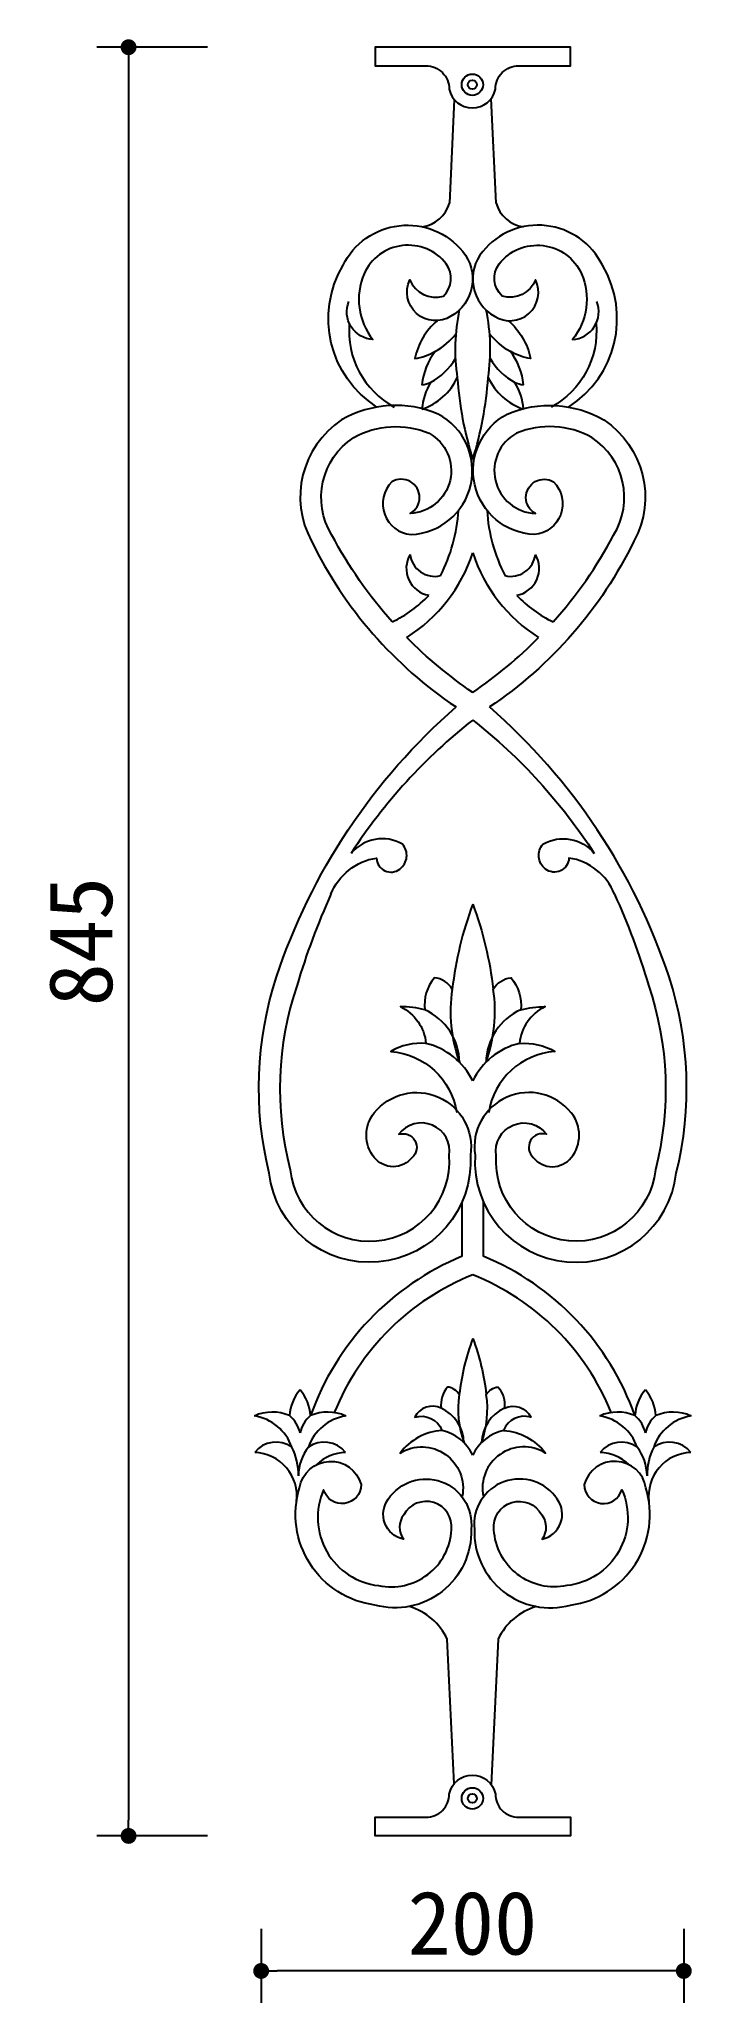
# Model space of a CAD drawing. Extents: x 104 to 412, y 110 to 1037.
import ezdxf

# ---------------------------------------------------------------- set-up
doc = ezdxf.new("R2010")
doc.units = 0
doc.header["$LTSCALE"] = 0.85
doc.header["$MEASUREMENT"] = 0
doc.header["$PDMODE"] = 3
doc.header["$PDSIZE"] = 15
doc.layers.get('0').update_dxf_attribs({"color": 3, "linetype": 'CONTINUOUS'})
doc.layers.get('DEFPOINTS').update_dxf_attribs({"linetype": 'CONTINUOUS'})
for name, color, linetype in [('3', 3, 'CONTINUOUS'), ('4', 4, 'CONTINUOUS'), ('7', 7, 'CONTINUOUS')]:
    doc.layers.add(name, color=color, linetype=linetype)
doc.styles.add('HZ', font='')
doc.styles.get("Standard").update_dxf_attribs({"font": 'ISOCP'})
doc.styles.get('HZ').set_extended_font_data('仿宋_GB2312')
doc.dimstyles.new('ISO-25_WS', dxfattribs={"dimscale": 10, "dimtxt": 2.5, "dimasz": 2.5, "dimexe": 1.25, "dimexo": 0.625, "dimtad": 1, "dimdec": 4, "dimtxsty": 'STANDARD', "dimcen": 2.5, "dimazin": 3, "dimtfac": 1, "dimtdec": 4, "dimtmove": 0, "dimatfit": 3, "dimtolj": 1, "dimtzin": 0})

# ---------------------------------------------------------------- blocks, each defined once
blk = doc.blocks.new('_DOT')
at = {"color": 0, "linetype": 'BYBLOCK'}
blk.add_line((-0.5, 0), (-1, 0), dxfattribs=at)
at = {"color": 0, "linetype": 'BYBLOCK', "const_width": 0.5}
blk.add_lwpolyline([(-0.25, 0, 1), (0.25, 0, 1)], format="xyb", close=True, dxfattribs=at)
blk = doc.blocks.new('*D3')
at = {"color": 0, "linetype": 'BYBLOCK'}
for p, q in [((38251.28, -37079.99), (38199.04, -37079.99)), ((38214.04, -37087.49), (38214.04, -37917.49)), ((38251.28, -37924.99), (38199.04, -37924.99))]:
    blk.add_line(p, q, dxfattribs=at)
at = {"layer": 'DEFPOINTS', "color": 0, "linetype": 'BYBLOCK'}
for p in [(38266.28, -37079.99), (38214.04, -37924.99), (38266.28, -37924.99)]:
    blk.add_point(p, dxfattribs=at)
at = {"color": 0, "linetype": 'BYBLOCK', "xscale": 7.5, "yscale": 7.5, "zscale": 7.5}
for p, rotation in [((38214.04, -37079.99), 90), ((38214.04, -37924.99), 270)]:
    blk.add_blockref('_DOT', p, dxfattribs=dict(at, rotation=rotation))
at = {"color": 0, "linetype": 'BYBLOCK', "insert": (38191.54, -37502.49), "char_height": 30, "attachment_point": 5, "rotation": 90, "style": 'HZ'}
blk.add_mtext('\\A1;845', dxfattribs=at)
blk = doc.blocks.new('DOT')
at = {"color": 0, "linetype": 'BYBLOCK'}
blk.add_line((-0.35, 0), (-1, 0), dxfattribs=at)
at = {"color": 0, "linetype": 'BYBLOCK', "const_width": 0.35}
blk.add_lwpolyline([(-0.175, 0, 1), (0.175, 0, 1)], format="xyb", close=True, dxfattribs=at)
blk = doc.blocks.new('*D2')
at = {"color": 0, "linetype": 'BYBLOCK'}
for p, q in [((38276.67, -37968.92), (38276.67, -38003.79)), ((38476.31, -37968.92), (38476.31, -38003.79)), ((38468.81, -37988.79), (38284.17, -37988.79))]:
    blk.add_line(p, q, dxfattribs=at)
at = {"layer": 'DEFPOINTS', "color": 0, "linetype": 'BYBLOCK'}
for p in [(38276.67, -37953.92), (38476.31, -37953.92), (38276.67, -37988.79)]:
    blk.add_point(p, dxfattribs=at)
at = {"color": 0, "linetype": 'BYBLOCK', "xscale": 7.5, "yscale": 7.5, "zscale": 7.5, "rotation": 180}
blk.add_blockref('_DOT', (38276.67, -37988.79), dxfattribs=at)
at = {"color": 0, "linetype": 'BYBLOCK', "xscale": 7.5, "yscale": 7.5, "zscale": 7.5}
blk.add_blockref('_DOT', (38476.31, -37988.79), dxfattribs=at)
at = {"color": 0, "linetype": 'BYBLOCK', "insert": (38376.49, -37966.29), "char_height": 30, "attachment_point": 5, "style": 'HZ'}
blk.add_mtext('\\A1;200', dxfattribs=at)

msp = doc.modelspace()

# ---------------------------------------------------------------- linework, layer by layer
at = {"layer": '3'}
for centre in [(308.3, 1015.99), (308.3, 206.4)]:
    msp.add_circle(centre, 2.13, dxfattribs=at)
for centre, radius, start, end in [((275.99, 917.29), 30.99, 298.59548, 322.17899), ((340.92, 917.29), 30.99, 217.82101, 241.40452), ((273.74, 902.58), 30.99, 298.59548, 328.89838), ((343.17, 902.58), 30.99, 211.10162, 241.40452), ((274.33, 553.59), 27.87, 1.29484, 65.71394), ((342.59, 553.59), 27.87, 114.28606, 178.70516), ((278.79, 530.95), 33, 25.97905, 76.71658), ((338.12, 530.95), 33, 103.28342, 154.02095), ((285.94, 374.02), 18.39, 1.29484, 65.71394), ((331, 374.02), 18.39, 114.28606, 178.70516), ((212.78, 376.13), 14.4, 11.647, 50.53667), ((240.99, 376.13), 14.4, 129.46333, 168.353), ((375.93, 376.13), 14.4, 11.647, 50.53667), ((404.14, 376.13), 14.4, 129.46333, 168.353), ((196.3, 359.04), 29.82, 359.57082, 26.56617), ((248.94, 358.51), 22.83, 142.60584, 179.19764), ((288.89, 359.08), 21.78, 25.97905, 76.71658), ((328.05, 359.08), 21.78, 103.28342, 154.02095), ((367.97, 358.51), 22.83, 0.80236, 37.39416), ((420.62, 359.04), 29.82, 153.43383, 180.42918)]:
    msp.add_arc(centre, radius, start, end, dxfattribs=at)
at = {"layer": '4'}
for p, q in [((303.46, 462.53), (303.46, 488.31)), ((313.46, 462.53), (313.46, 488.31))]:
    msp.add_line(p, q, dxfattribs=at)
for points in [[(319.15, 1013.89, -0.414214), (330.15, 1024.89), (354.59, 1024.89), (354.59, 1033.69), (262.33, 1033.69), (262.33, 1024.89), (286.37, 1024.89, -0.414214), (297.37, 1013.89, 0.818528)], [(255.77, 354.67, -0.865638), (238.01, 352.26, 0.506584), (263.98, 306.93, 0.457966), (298.45, 333.35, 0.824113), (275.87, 340.38, 0.325948), (275.69, 328.87, -0.542519), (268.54, 347.81, -0.783131), (307.69, 333.55, -0.505175), (262.27, 297.74, -0.463449), (226.66, 353.19, -0.804758)], [(361.14, 354.67, 0.865638), (378.9, 352.26, -0.506584), (352.93, 306.93, -0.457966), (318.47, 333.35, -0.824113), (341.04, 340.38, -0.325948), (341.22, 328.87, 0.542519), (348.37, 347.81, 0.783131), (309.23, 333.55, 0.505175), (354.64, 297.74, 0.463449), (390.26, 353.19, 0.804758)], [(319.15, 208.49, 0.414214), (330.15, 197.49), (354.59, 197.49), (354.59, 188.69), (262.33, 188.69), (262.33, 197.49), (286.37, 197.49, 0.414214), (297.37, 208.49, -0.818528)]]:
    msp.add_lwpolyline(points, format="xyb", close=True, dxfattribs=at)
for points in [[(299.71, 1009), (297.46, 960.07)], [(319.46, 960.06), (317.21, 1009.51)]]:
    msp.add_lwpolyline(points, dxfattribs=at)
for points in [[(263.22, 863.7, -0.404991), (247.18, 930.69, -0.545353), (303.75, 937.2, -0.465756), (298.17, 906.57, -0.754846), (278.79, 923.84, 0.388887), (294.57, 916.16, 0.382673), (295.95, 931.38, 0.565102), (257.13, 926.66, 0.000281), (257.1, 926.62)], [(353.69, 863.7, 0.404991), (369.73, 930.69, 0.545353), (313.16, 937.2, 0.465756), (318.74, 906.57, 0.754846), (338.13, 923.84, -0.388887), (322.34, 916.16, -0.382673), (320.96, 931.38, -0.565102), (359.78, 926.66, -0.000281), (359.81, 926.62)], [(257.13, 926.66, 0.278792), (261.34, 895.57, -0.510561), (249.89, 913.54)], [(359.78, 926.66, -0.278792), (355.57, 895.57, 0.510561), (367.03, 913.54)], [(250.16, 903.23, 0.298647), (271.37, 863.69)], [(291.65, 904.49, 0.168114), (281.15, 886.57, 0.084811), (290.82, 890.08, 0.084811)], [(325.26, 904.49, -0.168114), (335.77, 886.57, -0.084811), (326.09, 890.08, -0.084811)], [(366.75, 903.23, -0.298647), (345.54, 863.69)], [(270.45, 762.2, -0.060652), (241.95, 803.19, -0.407359), (252.21, 849.34, -0.228736), (287.83, 851.34, -0.758318), (278.89, 813.45, 1.022168), (270.23, 828.32, 0.634904), (279.3, 803.46, 0.765927), (292.15, 860.36, 0.236456), (246.53, 857.61, 0.389453), (232.33, 800.27, 0.132273), (300.58, 722.01)], [(346.47, 762.2, 0.060652), (374.96, 803.19, 0.407359), (364.7, 849.34, 0.228736), (329.09, 851.34, 0.758318), (338.03, 813.45, -1.022168), (346.68, 828.32, -0.634904), (337.61, 803.46, -0.765927), (324.76, 860.36, -0.236456), (370.38, 857.61, -0.389453), (384.58, 800.27, -0.132273), (316.33, 722.01)], [(308.46, 728.9, -0.049174), (277.34, 754.86)], [(308.46, 728.9, 0.049174), (339.58, 754.86)], [(241.5, 633.57, 0.034974), (225.47, 590.58, 0.146493), (222.2, 503.41, 0.983059), (297.35, 510.09, 0.785511), (273.54, 520.14, -0.803608), (279.84, 509.14, -0.479241), (261.92, 509.14, -0.352044), (261.92, 530.3, -0.766516), (307.35, 510.33, -0.972938), (212.29, 501.86, -0.140188), (215.74, 594.47, -0.134185), (300.58, 722.01)], [(308.46, 715.81, 0.083218), (251.04, 652.86)], [(308.46, 715.81, -0.083218), (365.88, 652.86)], [(375.42, 633.57, -0.034974), (391.44, 590.58, -0.146493), (394.71, 503.41, -0.983059), (319.56, 510.09, -0.785511), (343.37, 520.14, 0.803608), (337.07, 509.14, 0.479241), (354.99, 509.14, 0.352044), (354.99, 530.3, 0.766516), (309.56, 510.33, 0.972938), (404.62, 501.86, 0.140188), (401.17, 594.47, 0.134185), (316.33, 722.01)], [(241.5, 633.57, -0.267482), (263.01, 650.67, 0.614767), (274.08, 645.46, 0.43065), (275.3, 657.2, 0.366467), (251.04, 652.86)], [(375.42, 633.57, 0.267482), (353.9, 650.67, -0.614767), (342.83, 645.46, -0.43065), (341.61, 657.2, -0.366467), (365.88, 652.86)], [(308.46, 628.86, 0.060426), (298.77, 588.67, 0.239267), (290.38, 594.1, 0.206803), (285.79, 579, 0.060613), (274.28, 580.45, -0.263272), (286.37, 563.07, 0.158112), (269.7, 559.25, -0.350707), (300.89, 530.45)], [(308.46, 628.86, -0.060426), (318.14, 588.67, -0.239267), (326.53, 594.1, -0.206803), (331.13, 579, -0.060613), (342.63, 580.45, 0.263272), (330.54, 563.07, -0.158112), (347.22, 559.25, 0.350707), (316.02, 530.45)], [(308.47, 423.7, 0.060426), (302.08, 397.18, 0.239267), (296.54, 400.76, 0.206803), (293.51, 390.79, 0.411064), (281.04, 386.46, -0.396046), (293.9, 380.28, 0.216251), (274.18, 369.57, -0.657023), (303.48, 349.05)], [(308.47, 423.7, -0.060426), (314.86, 397.18, -0.239267), (320.4, 400.76, -0.206803), (323.43, 390.79, -0.411064), (335.9, 386.46, 0.396046), (323.04, 380.28, -0.216251), (342.76, 369.57, 0.657023), (313.46, 349.05)], [(299.71, 213.38), (296.44, 281.68, 0.211101), (278.52, 297.09)], [(338.39, 297.09, 0.211172), (320.47, 281.68), (317.21, 212.88)]]:
    msp.add_lwpolyline(points, format="xyb", dxfattribs=at)
for centre, radius, start, end in [((282.34, 964.42), 15.73, 278.24479, 343.95181), ((334.57, 964.42), 15.73, 196.04819, 261.75521), ((314.63, 871.35), 30.3, 141.8101, 174.63821), ((302.28, 871.35), 30.3, 5.36179, 38.1899), ((275.3, 889.85), 28.61, 288.69562, 334.73094), ((279.7, 898.28), 24.57, 281.18681, 291.16304), ((314.63, 859.92), 30.3, 149.33622, 174.63821), ((473.24, 890), 172.52, 184.11195, 197.19495), ((143.67, 890), 172.52, 342.80505, 355.88805), ((341.62, 889.85), 28.61, 205.26906, 251.30438), ((337.21, 898.28), 24.57, 248.83696, 258.81319), ((302.28, 859.92), 30.3, 5.36179, 30.66378), ((223.25, 819.94), 78.63, 332.83743, 356.3017), ((393.66, 819.94), 78.63, 183.6983, 207.16257), ((290.05, 787.52), 12.98, 149.65917, 259.52302), ((237.42, 818.06), 74.75, 302.27078, 341.85303), ((290.45, 795.39), 11.67, 186.47853, 283.6709), ((379.49, 818.06), 74.75, 198.14697, 237.72922), ((326.46, 795.39), 11.67, 256.3291, 353.52147), ((326.86, 787.52), 12.98, 280.47698, 30.34083), ((245.42, 814.7), 58.16, 295.4878, 316.61859), ((371.49, 814.7), 58.16, 223.38141, 244.5122), ((351.89, 344.75), 127.35, 112.35108, 160.50758), ((265.03, 344.75), 127.35, 19.49242, 67.64892), ((351.89, 344.75), 117.35, 111.7205, 158.01277), ((265.03, 344.75), 117.35, 21.98723, 68.2795), ((243, 385.87), 21.11, 139.75796, 176.26556), ((210.77, 385.87), 21.11, 3.73444, 40.24204), ((406.15, 385.87), 21.11, 139.75796, 176.26556), ((373.92, 385.87), 21.11, 3.73444, 40.24204), ((213.81, 368.46), 20.46, 66.61913, 114.58872), ((201.98, 365.11), 22.21, 19.10235, 81.40779), ((251.79, 365.11), 22.21, 98.59221, 160.89765), ((239.95, 368.46), 20.46, 65.41128, 113.38087), ((376.96, 368.46), 20.46, 66.61913, 114.58872), ((365.13, 365.11), 22.21, 19.10235, 81.40779), ((414.94, 365.11), 22.21, 98.59221, 160.89765), ((403.1, 368.46), 20.46, 65.41128, 113.38087), ((215.54, 361.93), 12.81, 54.62204, 141.79), ((238.22, 361.93), 12.81, 38.21, 125.37796), ((378.7, 361.93), 12.81, 54.62204, 141.79), ((401.37, 361.93), 12.81, 38.21, 125.37796), ((204.69, 349.19), 20.69, 352.92856, 87.82211), ((249.07, 349.19), 20.69, 92.17789, 133.81659), ((367.84, 349.19), 20.69, 46.18341, 87.82211), ((412.22, 349.19), 20.69, 92.17789, 187.07144)]:
    msp.add_arc(centre, radius, start, end, dxfattribs=at)
at = {"layer": '7'}
for centre in [(308.3, 1015.99), (308.3, 206.4)]:
    msp.add_circle(centre, 5.04, dxfattribs=at)
for centre, radius, start, end in [((389.15, 890.96), 88.99, 167.97304, 188.61418), ((227.76, 890.96), 88.99, 351.38582, 12.02696), ((368.23, 578.16), 70.25, 171.39701, 199.92411), ((248.68, 578.16), 70.25, 340.07589, 8.60299), ((347.92, 390.24), 46.36, 171.39701, 199.92411), ((269.02, 390.24), 46.36, 340.07589, 8.60299)]:
    msp.add_arc(centre, radius, start, end, dxfattribs=at)

# ---------------------------------------------------------------- dimensions: what is measured, and where the dimension line sits
at = {"layer": '3'}
dim = msp.add_linear_dim(base=(145.88, 188.69), p1=(198.12, 1033.69), p2=(198.12, 188.69), angle=90, dimstyle='ISO-25_WS', override={"dimscale": 15, "dimtxt": 2, "dimasz": 0.5, "dimexe": 1, "dimexo": 1, "dimgap": 0.5, "dimdec": 0, "dimzin": 0, "dimtxsty": 'HZ', "dimblk": 'DOT', "dimblk1": 'DOT', "dimblk2": 'DOT', "dimsah": 1, "dimcen": 0, "dimtfac": 0.5, "dimtdec": 0, "dimtix": 1, "dimtofl": 0}, dxfattribs=at)
dim.commit()
dim.dimension.update_dxf_attribs({"geometry": '*D3', "text_midpoint": (123.38, 611.19), "insert": (-38068.16, 38113.69)})
dim = msp.add_linear_dim(base=(208.51, 124.89), p1=(408.15, 159.77), p2=(208.51, 159.77), dimstyle='ISO-25_WS', override={"dimscale": 15, "dimtxt": 2, "dimasz": 0.5, "dimexe": 1, "dimexo": 1, "dimgap": 0.5, "dimdec": 0, "dimzin": 0, "dimtxsty": 'HZ', "dimblk": 'DOT', "dimblk1": 'DOT', "dimblk2": 'DOT', "dimsah": 1, "dimcen": 0, "dimtfac": 0.5, "dimtdec": 0, "dimtix": 1, "dimtofl": 0}, dxfattribs=at)
dim.commit()
dim.dimension.update_dxf_attribs({"geometry": '*D2', "text_midpoint": (308.33, 147.39), "insert": (-38068.16, 38113.69)})

doc.saveas('drawing.dxf')
